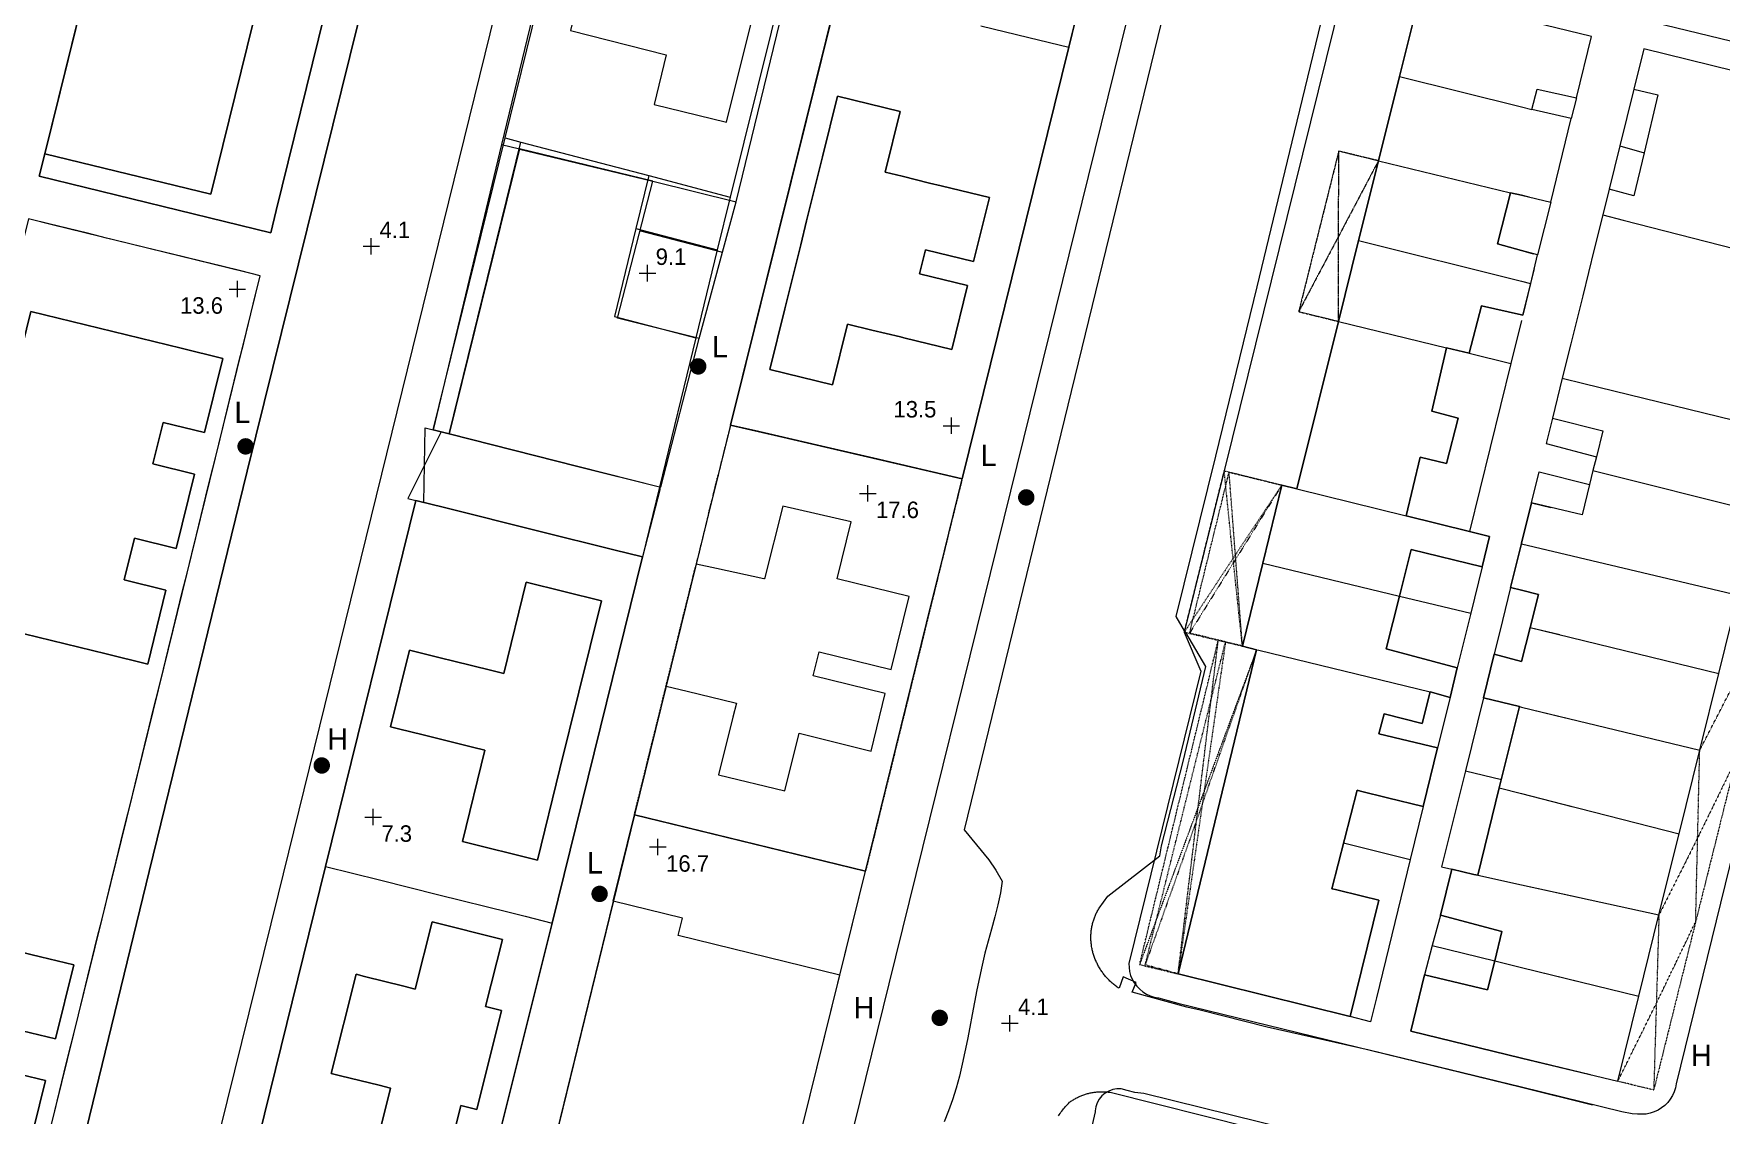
# Model space of a CAD drawing. Header units: millimetres. Extents: x 833924389 to 835767163, y 817400000 to 818811854.
# Drawn here: x 835309714 to 835412116, y 818606312 to 818671952 of the extents above; entities that cross this region are included whole.
import ezdxf
from ezdxf.enums import TextEntityAlignment as Align

# ---------------------------------------------------------------- set-up
doc = ezdxf.new("R2010")
doc.units = ezdxf.units.MM
doc.header["$LTSCALE"] = 10
doc.header["$MEASUREMENT"] = 0
for name, pattern in [('11NW24B$0$DGN Style 2', [9.40185, 5.64111, -3.76074]), ('11NW24B$0$DGN Style 5', [6.581295, 2.820555, -3.76074]), ('11nw24b$1$DGN Style 5', [1.174922, 0.503538, -0.671384])]:
    doc.linetypes.add(name, pattern=pattern)
doc.layers.add('01_Base_Plan', color=5, linetype='Continuous', lineweight=5)
doc.styles.add('11nw24b$0$Style-ENGINEERING', font='ENGINEERING.shx')
doc.styles.add('11nw24b$0$Style-WORKING', font='WORKING.shx')

# ---------------------------------------------------------------- blocks, each defined once
blk = doc.blocks.new('11nw24b$0$SPOTHT')
at = {"layer": '01_Base_Plan', "linetype": 'Continuous', "lineweight": 13}
for p, q in [((-0.5, 0), (0.5, 0)), ((0, -0.5), (0, 0.5))]:
    blk.add_line(p, q, dxfattribs=at)
blk = doc.blocks.new('11nw24b$0$UTILP')
at = {"layer": '01_Base_Plan', "linetype": 'Continuous', "lineweight": 13}
h = blk.add_hatch(color=256, dxfattribs=at)
edge = h.paths.add_edge_path()
edge.add_arc((0, 0), 0.5, 0, 360)
blk = doc.blocks.new('11nw24b$0$UTIFH')
at = {"layer": '01_Base_Plan', "linetype": 'Continuous', "lineweight": 13}
h = blk.add_hatch(color=256, dxfattribs=at)
edge = h.paths.add_edge_path()
edge.add_arc((0, 0), 0.5, 0, 360)

msp = doc.modelspace()

# ---------------------------------------------------------------- linework, layer by layer
at = {"layer": '01_Base_Plan', "linetype": 'Continuous'}
for p, q in [((835314088, 818679666), (835310381, 818664664)), ((835372534, 818671128), (835374643, 818679871)), ((835358533, 818674535), (835351992, 818648204)), ((835366052, 818644943), (835372534, 818671128)), ((835392582, 818669348), (835391312, 818664240)), ((835406806, 818668585), (835405959, 818665155)), ((835403328, 818668071), (835403016, 818666804)), ((835405959, 818665155), (835405309, 818662525)), ((835405959, 818665155), (835407430, 818664728)), ((835339190, 818664957), (835347273, 818662995)), ((835391312, 818664240), (835390108, 818659401)), ((835391312, 818664240), (835399329, 818662305)), ((835364080, 818662893), (835362404, 818663301)), ((835347273, 818662995), (835352332, 818661743)), ((835401766, 818661729), (835400972, 818658524)), ((835346530, 818659994), (835351505, 818658687)), ((835390108, 818659401), (835388891, 818654495)), ((835360572, 818653970), (835362302, 818653549)), ((835388891, 818654495), (835386362, 818644334)), ((835388891, 818654495), (835395449, 818652895)), ((835400000, 818654557), (835399355, 818651942)), ((835396827, 818652558), (835399355, 818651942)), ((835399355, 818651942), (835396841, 818641737)), ((835404333, 818645435), (835414388, 818642930)), ((835347730, 818644350), (835346653, 818640205)), ((835386362, 818644334), (835392998, 818642690)), ((835351138, 818639492), (835349908, 818639758)), ((835354009, 818638872), (835351138, 818639492)), ((835384292, 818639820), (835392592, 818637825)), ((835397600, 818639592), (835396913, 818636787)), ((835392592, 818637825), (835396913, 818636787)), ((835411961, 818633118), (835413136, 818637870)), ((835396913, 818636787), (835396096, 818633474)), ((835400519, 818635925), (835411961, 818633118)), ((835334464, 818634062), (835332996, 818634427)), ((835335128, 818633897), (835334464, 818634062)), ((835337511, 818633305), (835335128, 818633897)), ((835410809, 818628463), (835411961, 818633118)), ((835349372, 818632048), (835352274, 818631338)), ((835395659, 818631673), (835394907, 818628605)), ((835399865, 818631117), (835398648, 818626177)), ((835331839, 818629768), (835333338, 818629396)), ((835333338, 818629396), (835333998, 818629232)), ((835333998, 818629232), (835336336, 818628651)), ((835409554, 818623388), (835410809, 818628463)), ((835396589, 818627225), (835398775, 818626692)), ((835398648, 818626177), (835397344, 818620880)), ((835390229, 818625991), (835391868, 818625582)), ((835346160, 818624553), (835340161, 818600000)), ((835394033, 818625042), (835393247, 818621834)), ((835408336, 818618466), (835409554, 818623388)), ((835389194, 818622848), (835393247, 818621834)), ((835354962, 818600000), (835360191, 818621125)), ((835390345, 818619613), (835388708, 818620009)), ((835395078, 818618450), (835394566, 818616622)), ((835407118, 818613541), (835408336, 818618466)), ((835394566, 818616622), (835394103, 818614840)), ((835394566, 818616622), (835398367, 818615689)), ((835332181, 818614144), (835329782, 818614742)), ((835328332, 818608713), (835330674, 818608129))]:
    msp.add_line(p, q, dxfattribs=at)
at = {"layer": '01_Base_Plan', "linetype": '11nw24b$1$DGN Style 5'}
for p, q in [((835388903, 818664825), (835386475, 818655085)), ((835388897, 818659666), (835388903, 818664825)), ((835391312, 818664240), (835388897, 818659666)), ((835391312, 818664240), (835388903, 818664825)), ((835388897, 818659666), (835386475, 818655085)), ((835388891, 818654495), (835388897, 818659666)), ((835386475, 818655085), (835388891, 818654495)), ((835379854, 818635576), (835382249, 818645345)), ((835382249, 818645345), (835385454, 818644559)), ((835383059, 818634790), (835379854, 818635576)), ((835376821, 818615458), (835381591, 818635128)), ((835410809, 818628463), (835413081, 818632869)), ((835410683, 818623146), (835410809, 818628463)), ((835413027, 818627952), (835410563, 818618056)), ((835413027, 818627952), (835410683, 818623146)), ((835410683, 818623146), (835408336, 818618466)), ((835410563, 818618056), (835410683, 818623146)), ((835410563, 818618056), (835408019, 818607840)), ((835408336, 818618466), (835408177, 818613099)), ((835408177, 818613099), (835410563, 818618056)), ((835376821, 818615458), (835379154, 818614892)), ((835405839, 818608373), (835408177, 818613099)), ((835408177, 818613099), (835408019, 818607840)), ((835408019, 818607840), (835405839, 818608373))]:
    msp.add_line(p, q, dxfattribs=at)
at = {"layer": '01_Base_Plan', "linetype": 'Continuous', "flags": 128}
for points in [[(835390386, 818750000), (835392265, 818749542), (835392505, 818749457), (835392740, 818749360), (835392971, 818749252), (835393195, 818749132), (835393413, 818749000), (835393624, 818748858), (835393931, 818748622), (835394065, 818748406), (835394176, 818748178), (835394262, 818747939), (835394322, 818747693), (835394357, 818747442), (835394365, 818747188), (835394346, 818746935), (835394301, 818746686), (835394160, 818746264), (835368987, 818644182), (835361610, 818614281)], [(835389455, 818719044), (835366183, 818623643), (835367664, 818621819), (835368101, 818621179), (835368479, 818620525), (835368373, 818619805), (835368222, 818619079), (835368039, 818618348), (835367839, 818617615), (835367634, 818616882), (835367437, 818616151), (835367259, 818615420), (835367095, 818614680), (835366943, 818613931), (835366798, 818613176), (835366657, 818612419), (835366516, 818611661), (835366371, 818610906), (835366220, 818610156), (835366058, 818609413), (835365882, 818608681), (835365688, 818607961), (835365472, 818607257), (835365232, 818606572), (835364963, 818605907)], [(835311571, 818600000), (835316727, 818621102), (835322666, 818645407), (835336178, 818700000)], [(835336178, 818700000), (835322666, 818645407), (835316727, 818621103)], [(835319701, 818600000), (835324559, 818619732), (835344318, 818700000)], [(835324559, 818619732), (835344318, 818700000)], [(835338312, 818665631), (835344877, 818692284), (835347105, 818691715), (835352919, 818690231), (835353339, 818690124), (835357361, 818689146), (835358625, 818688839), (835351966, 818662043)], [(835352332, 818661743), (835358763, 818688187), (835344495, 818691659), (835338105, 818665221)], [(835345057, 818676293), (835343410, 818676713), (835342286, 818672150), (835348100, 818670665), (835347359, 818667656), (835351755, 818666582), (835355854, 818683080), (835351424, 818684162), (835350683, 818681152), (835344869, 818682636), (835343745, 818678073), (835345438, 818677640)], [(835347359, 818667656), (835351755, 818666582), (835355854, 818683080), (835351424, 818684162), (835350683, 818681152), (835344869, 818682636), (835343745, 818678073), (835345438, 818677640)], [(835310381, 818664664), (835314088, 818679666)], [(835314088, 818679666), (835319545, 818678289), (835324134, 818677158), (835320450, 818662206), (835310381, 818664664)], [(835314088, 818679666), (835310381, 818664664), (835320450, 818662206)], [(835320450, 818662206), (835324134, 818677158), (835319545, 818678289), (835314088, 818679666)], [(835374643, 818679871), (835372534, 818671128)], [(835328450, 818677535), (835328115, 818676176), (835324433, 818661233), (835324098, 818659874), (835310045, 818663305), (835310381, 818664664)], [(835310381, 818664664), (835310045, 818663305), (835324098, 818659874), (835324433, 818661233), (835328115, 818676176), (835328450, 818677535)], [(835345057, 818676293), (835343410, 818676713), (835342286, 818672150), (835348100, 818670665), (835347359, 818667656)], [(835367190, 818672428), (835370105, 818671719), (835372534, 818671128), (835366052, 818644943), (835363616, 818645508), (835360693, 818646186), (835357284, 818646977), (835353453, 818647865), (835351992, 818648204), (835358533, 818674535)], [(835375570, 818614016), (835375517, 818614052), (835375464, 818614089), (835375412, 818614126), (835375361, 818614165), (835375310, 818614204), (835375260, 818614245), (835375211, 818614286), (835375162, 818614328), (835375114, 818614370), (835375067, 818614414), (835375020, 818614458), (835374975, 818614503), (835374930, 818614548), (835374885, 818614595), (835374842, 818614642), (835374799, 818614690), (835374757, 818614738), (835374716, 818614787), (835374676, 818614837), (835374637, 818614887), (835374598, 818614938), (835374561, 818614989), (835374524, 818615041), (835374488, 818615094), (835374454, 818615147), (835374420, 818615201), (835374386, 818615255), (835374354, 818615310), (835374323, 818615365), (835374293, 818615421), (835374264, 818615477), (835374235, 818615534), (835374208, 818615591), (835374182, 818615648), (835374157, 818615706), (835374132, 818615764), (835374109, 818615822), (835374087, 818615881), (835374066, 818615940), (835374045, 818616000), (835374026, 818616059), (835374008, 818616119), (835373991, 818616179), (835373975, 818616240), (835373960, 818616300), (835373946, 818616361), (835373934, 818616422), (835373922, 818616483), (835373911, 818616544), (835373902, 818616606), (835373893, 818616667), (835373886, 818616729), (835373880, 818616790), (835373874, 818616852), (835373870, 818616913), (835373867, 818616975), (835373865, 818617036), (835373864, 818617098), (835373865, 818617159), (835373866, 818617221), (835373868, 818617282), (835373872, 818617343), (835373877, 818617404), (835373882, 818617465), (835373889, 818617526), (835373897, 818617587), (835373906, 818617647), (835373916, 818617707), (835373927, 818617767), (835373940, 818617827), (835373953, 818617886), (835373967, 818617945), (835373983, 818618004), (835373999, 818618062), (835374017, 818618120), (835374035, 818618178), (835374055, 818618235), (835374076, 818618292), (835374097, 818618349), (835374120, 818618405), (835374144, 818618461), (835374169, 818618516), (835374194, 818618570), (835374221, 818618625), (835374249, 818618678), (835374278, 818618731), (835374307, 818618784), (835374338, 818618836), (835374370, 818618887), (835374890, 818619601), (835378057, 818622057), (835378143, 818622655), (835379463, 818627783), (835380830, 818633546), (835379618, 818635613), (835379571, 818635693), (835379554, 818635722), (835379045, 818636590), (835381439, 818646321), (835383952, 818656592), (835386223, 818665969), (835388330, 818674681)], [(835389102, 818674314), (835381956, 818645427), (835381956, 818645426), (835379533, 818635634), (835380526, 818633259), (835376157, 818615523), (835376202, 818615040), (835376270, 818614796), (835376368, 818614562), (835376495, 818614342), (835376648, 818614139), (835376824, 818613957), (835377023, 818613798), (835377239, 818613665), (835377470, 818613559), (835377713, 818613482), (835377963, 818613436), (835379139, 818613120), (835400000, 818608009)], [(835392582, 818669348), (835393816, 818674312), (835399703, 818672884)], [(835400629, 818667363), (835400942, 818668584), (835403328, 818668071), (835404242, 818671783), (835400000, 818672812), (835393816, 818674312), (835392582, 818669348)], [(835404746, 818673440), (835421281, 818669443)], [(835367190, 818672428), (835370105, 818671719), (835372534, 818671128)], [(835418019, 818657609), (835420030, 818665734), (835418333, 818668336), (835407410, 818671029), (835406806, 818668585), (835408271, 818668243), (835407430, 818664728), (835406806, 818662119), (835405309, 818662525), (835404923, 818660963)], [(835391312, 818664240), (835392582, 818669348)], [(835392582, 818669348), (835400000, 818667518)], [(835392582, 818669348), (835400000, 818667518), (835400629, 818667363)], [(835360572, 818653970), (835359103, 818654327), (835358190, 818650638), (835354373, 818651567), (835355289, 818655255), (835356254, 818659137), (835356615, 818660593), (835357580, 818664475), (835358496, 818668163)], [(835362404, 818663301), (835361386, 818663549), (835362299, 818667237), (835358496, 818668163), (835357580, 818664475), (835356615, 818660593), (835356254, 818659137), (835355289, 818655255), (835354373, 818651567), (835358190, 818650638), (835359103, 818654327), (835360572, 818653970)], [(835358496, 818668163), (835362299, 818667238), (835361386, 818663549), (835362404, 818663301)], [(835399329, 818662305), (835400000, 818662147), (835401766, 818661729), (835403016, 818666804), (835400629, 818667363)], [(835400000, 818667518), (835400080, 818667498)], [(835423676, 818666502), (835409384, 818608227), (835409336, 818607979), (835409259, 818607737), (835409154, 818607507), (835409023, 818607290), (835408868, 818607091), (835408691, 818606911), (835408495, 818606753), (835408281, 818606620), (835408052, 818606514), (835407809, 818606435), (835407557, 818606385), (835407038, 818606374), (835406702, 818606396), (835406092, 818606516), (835400000, 818608009), (835390760, 818610272), (835384559, 818611654), (835380493, 818612681), (835379686, 818612869), (835376373, 818613786), (835376602, 818614368), (835375821, 818614722), (835375570, 818614016)], [(835334918, 818647675), (835333949, 818647921), (835338312, 818665631)], [(835338105, 818665221), (835333949, 818647921), (835334918, 818647675)], [(835334918, 818647675), (835339279, 818665377), (835347033, 818663340), (835346253, 818660133), (835344952, 818654788), (835349886, 818653491), (835347681, 818644431), (835342738, 818645687), (835334918, 818647675)], [(835338105, 818665221), (835339182, 818664959), (835339190, 818664957)], [(835338312, 818665631), (835339279, 818665377)], [(835334918, 818647675), (835342738, 818645687), (835347767, 818644426), (835350095, 818653448), (835345130, 818654698), (835347273, 818662995), (835339182, 818664960), (835334918, 818647675)], [(835390108, 818659401), (835391312, 818664240)], [(835391312, 818664240), (835399329, 818662305)], [(835347033, 818663340), (835351966, 818662043)], [(835362404, 818663301), (835364080, 818662893)], [(835351966, 818662043), (835351186, 818658836)], [(835364080, 818662893), (835364787, 818662721), (835367702, 818662012), (835366741, 818658129), (835363826, 818658838), (835363465, 818657382), (835366380, 818656673), (835365419, 818652790), (835362504, 818653500), (835362302, 818653549)], [(835362302, 818653549), (835362504, 818653499), (835365419, 818652790), (835366380, 818656673), (835363465, 818657382), (835363826, 818658838), (835366741, 818658129), (835367702, 818662012), (835364787, 818662721), (835364080, 818662893)], [(835399329, 818662305), (835398529, 818659197), (835400000, 818658792)], [(835400551, 818656796), (835400972, 818658524), (835400000, 818658792), (835398529, 818659197), (835399329, 818662305)], [(835400000, 818662147), (835399329, 818662305)], [(835400461, 818662038), (835400000, 818662147)], [(835350095, 818653448), (835351505, 818658687), (835352332, 818661743)], [(835309371, 818600000), (835313110, 818615201), (835315355, 818624329), (835317600, 818633457), (835323456, 818657268), (835322484, 818657506), (835310829, 818660362), (835309404, 818660711), (835303509, 818636911), (835301249, 818627786), (835298989, 818618662), (835294367, 818600000)], [(835310705, 818605425), (835310992, 818606590), (835311279, 818607755), (835311565, 818608920), (835311852, 818610086), (835312138, 818611251), (835312425, 818612416), (835312712, 818613581), (835312998, 818614747), (835313285, 818615912), (835313571, 818617077), (835313858, 818618243), (835314144, 818619408), (835314431, 818620573), (835314718, 818621738), (835315004, 818622904), (835315291, 818624069), (835315577, 818625234), (835315864, 818626399), (835316151, 818627565), (835316437, 818628730), (835316724, 818629895), (835317010, 818631061), (835317297, 818632226), (835317583, 818633391), (835317870, 818634556), (835318157, 818635722), (835318443, 818636887), (835318730, 818638052), (835319016, 818639218), (835319303, 818640383), (835319590, 818641548), (835319876, 818642713), (835320163, 818643879), (835320449, 818645044), (835320736, 818646209), (835321022, 818647374), (835321309, 818648540), (835321596, 818649705), (835321882, 818650870), (835322169, 818652036), (835322455, 818653201), (835322742, 818654366), (835323029, 818655531), (835323315, 818656697), (835323456, 818657268), (835322290, 818657553), (835321125, 818657839), (835319959, 818658125), (835318794, 818658410), (835317628, 818658696), (835316463, 818658982), (835315297, 818659267), (835314131, 818659553), (835312966, 818659839), (835311800, 818660124), (835310635, 818660410), (835309469, 818660696)], [(835346253, 818660133), (835351186, 818658836)], [(835404923, 818660963), (835404410, 818658885), (835403709, 818656047), (835402987, 818653124), (835402472, 818651039)], [(835404923, 818660963), (835404928, 818660961), (835406174, 818660642), (835418019, 818657609)], [(835388891, 818654495), (835390108, 818659401)], [(835390108, 818659401), (835400000, 818656934)], [(835390108, 818659401), (835400000, 818656934), (835400551, 818656796)], [(835351186, 818658836), (835349886, 818653491)], [(835400000, 818658792), (835400702, 818658599)], [(835400000, 818656934), (835400550, 818656797)], [(835400766, 818657681), (835400550, 818656797)], [(835395449, 818652895), (835396827, 818652558), (835397567, 818655442), (835400000, 818654889), (835400078, 818654871), (835400551, 818656796)], [(835400550, 818656797), (835400078, 818654871), (835400000, 818654889)], [(835304973, 818636552), (835309535, 818655099), (835318665, 818652862), (835321190, 818652243), (835320084, 818647747), (835317559, 818648366), (835316938, 818645841), (835319463, 818645222), (835318355, 818640716), (835315830, 818641335), (835315209, 818638810), (835317734, 818638191), (835316628, 818633695), (835314103, 818634314), (835304973, 818636552)], [(835304973, 818636552), (835314103, 818634314), (835316628, 818633695), (835317734, 818638191), (835315209, 818638810), (835315830, 818641335), (835318355, 818640716), (835319463, 818645222), (835316938, 818645841), (835317559, 818648366), (835320084, 818647747), (835321190, 818652243), (835318665, 818652862), (835309535, 818655099), (835304973, 818636552)], [(835400000, 818654889), (835397567, 818655442), (835396827, 818652558), (835395449, 818652895)], [(835362302, 818653549), (835360572, 818653970)], [(835386362, 818644334), (835388891, 818654495)], [(835388891, 818654495), (835395449, 818652895)], [(835400000, 818654557), (835399355, 818651942)], [(835334918, 818647675), (835347767, 818644426), (835350095, 818653448)], [(835395449, 818652895), (835394558, 818649046), (835396147, 818648630), (835395438, 818645875), (835393836, 818646250), (835392998, 818642690)], [(835392998, 818642690), (835393836, 818646250), (835395438, 818645875), (835396147, 818648630), (835394558, 818649046), (835395449, 818652895)], [(835396827, 818652558), (835399355, 818651942)], [(835399355, 818651942), (835396841, 818641737)], [(835402472, 818651039), (835401875, 818648624), (835404927, 818647854), (835404537, 818646266), (835404333, 818645435)], [(835402472, 818651039), (835403785, 818650719), (835415602, 818647837)], [(835351992, 818648204), (835351244, 818645174), (835350882, 818643707), (835350669, 818642843), (835349908, 818639758), (835349870, 818639605), (835348085, 818632362), (835346160, 818624553)], [(835351992, 818648204), (835354915, 818647526), (835366052, 818644943)], [(835401875, 818648624), (835401496, 818647088), (835404537, 818646266)], [(835401504, 818647122), (835401496, 818647088), (835401507, 818647085)], [(835360191, 818621125), (835363895, 818636174), (835364976, 818640567), (835366052, 818644943)], [(835404333, 818645435), (835404124, 818644586), (835403673, 818642749), (835400604, 818643479), (835400000, 818641033), (835399993, 818641004)], [(835400604, 818643479), (835401068, 818645355), (835401638, 818645212)], [(835400604, 818643479), (835401068, 818645355), (835404124, 818644586)], [(835327420, 818621411), (835332891, 818643623), (835334637, 818643189), (835340363, 818641767), (835344925, 818640634), (835346653, 818640205), (835341182, 818617980)], [(835341182, 818617980), (835346653, 818640205), (835344925, 818640634), (835340363, 818641767), (835334637, 818643189), (835332891, 818643623), (835327420, 818621411)], [(835347681, 818644431), (835346653, 818640205)], [(835384292, 818639820), (835385454, 818644559), (835386362, 818644334)], [(835386362, 818644334), (835385454, 818644559), (835384292, 818639820)], [(835386362, 818644334), (835392998, 818642690)], [(835352274, 818631338), (835352349, 818631320), (835352138, 818630466), (835351276, 818626970), (835355294, 818626000), (835356156, 818629496), (835360525, 818628418), (835361387, 818631914), (835357017, 818632991), (835357377, 818634447), (835361746, 818633370), (835362835, 818637788), (835358466, 818638865), (835359318, 818642321), (835355166, 818643289), (835354056, 818638862), (835354009, 818638872)], [(835392998, 818642690), (835396841, 818641737), (835398053, 818641437), (835397600, 818639592), (835393307, 818640654), (835392592, 818637825)], [(835392592, 818637825), (835393307, 818640654), (835397600, 818639592), (835398053, 818641437), (835396841, 818641737), (835392998, 818642690)], [(835400000, 818641033), (835400604, 818643479), (835401778, 818643199)], [(835400000, 818638172), (835399333, 818638333), (835399993, 818641004)], [(835399993, 818641004), (835399333, 818638333), (835400000, 818638172), (835401020, 818637925), (835400519, 818635925)], [(835399993, 818641004), (835400000, 818641033)], [(835399993, 818641004), (835400000, 818641003)], [(835399993, 818641004), (835400000, 818641003), (835413136, 818637870)], [(835400000, 818641003), (835401965, 818640534)], [(835349908, 818639758), (835349870, 818639605), (835348085, 818632362), (835349372, 818632048)], [(835383923, 818634563), (835383059, 818634790), (835384292, 818639820)], [(835384292, 818639820), (835383059, 818634790), (835383923, 818634563)], [(835384292, 818639820), (835392592, 818637825)], [(835397600, 818639592), (835396913, 818636787)], [(835339598, 818638660), (835344160, 818637527), (835342796, 818631992), (835341648, 818627331), (835340285, 818621797), (835335724, 818622930), (835337087, 818628464), (835336336, 818628651)], [(835336336, 818628651), (835337087, 818628464), (835335724, 818622930), (835340285, 818621797), (835341648, 818627331), (835342796, 818631992), (835344160, 818637527), (835339598, 818638660), (835338235, 818633125), (835337511, 818633305)], [(835337511, 818633305), (835338235, 818633125), (835339598, 818638660)], [(835392592, 818637825), (835391779, 818634611), (835396096, 818633474), (835395659, 818631673), (835394445, 818632011)], [(835394445, 818632011), (835395659, 818631673), (835396096, 818633474), (835391779, 818634611), (835392592, 818637825)], [(835392592, 818637825), (835396913, 818636787)], [(835399333, 818638333), (835398840, 818636337), (835398334, 818634287)], [(835399333, 818638333), (835398840, 818636337)], [(835400519, 818635925), (835401020, 818637925), (835400000, 818638172)], [(835396913, 818636787), (835396096, 818633474)], [(835400519, 818635925), (835400001, 818633859), (835400000, 818633859), (835398334, 818634287), (835397681, 818631646), (835399865, 818631117)], [(835398840, 818636337), (835398334, 818634287)], [(835400000, 818633859), (835400001, 818633859), (835400519, 818635925)], [(835400519, 818635925), (835402318, 818635483)], [(835331839, 818629768), (835331361, 818629887), (835332509, 818634548), (835332996, 818634427)], [(835332996, 818634427), (835332509, 818634548), (835331361, 818629887), (835331839, 818629768)], [(835332996, 818634427), (835334464, 818634062)], [(835390345, 818619613), (835391332, 818619375), (835389589, 818612300), (835379154, 818614892), (835383923, 818634563)], [(835383923, 818634563), (835379154, 818614892), (835389589, 818612300), (835391332, 818619375), (835390345, 818619613)], [(835383923, 818634563), (835384056, 818634530)], [(835383923, 818634563), (835384056, 818634530), (835394445, 818632011)], [(835384056, 818634530), (835394445, 818632011)], [(835334464, 818634062), (835335128, 818633897)], [(835335128, 818633897), (835337511, 818633305)], [(835399865, 818631117), (835397681, 818631646), (835398334, 818634287), (835400000, 818633859)], [(835394445, 818632011), (835393971, 818630095), (835391659, 818630683), (835391342, 818629462), (835394907, 818628605), (835394033, 818625042), (835391868, 818625582)], [(835391868, 818625582), (835394033, 818625042), (835394907, 818628605), (835391342, 818629462), (835391659, 818630683), (835393971, 818630095), (835394445, 818632011)], [(835395659, 818631673), (835394907, 818628605)], [(835397681, 818631646), (835396589, 818627225), (835396270, 818625931), (835395149, 818621394), (835395763, 818621249)], [(835397681, 818631646), (835396589, 818627225), (835396270, 818625931), (835395149, 818621394), (835395763, 818621249)], [(835398648, 818626177), (835399865, 818631117)], [(835399865, 818631117), (835400000, 818631085)], [(835399865, 818631117), (835400000, 818631085), (835410809, 818628463)], [(835400000, 818631085), (835402671, 818630437)], [(835333338, 818629396), (835331839, 818629768)], [(835333998, 818629232), (835333338, 818629396)], [(835336336, 818628651), (835333998, 818629232)], [(835396589, 818627225), (835398775, 818626692)], [(835397344, 818620880), (835398648, 818626177)], [(835398648, 818626177), (835400000, 818625831)], [(835398648, 818626177), (835400000, 818625831), (835409554, 818623388)], [(835390229, 818625991), (835390015, 818626044), (835388479, 818620064), (835388708, 818620009)], [(835388708, 818620009), (835388479, 818620064), (835390015, 818626044), (835390229, 818625991)], [(835391868, 818625582), (835390229, 818625991)], [(835400000, 818625831), (835403047, 818625052)], [(835344879, 818619307), (835346160, 818624553)], [(835360191, 818621125), (835346160, 818624553)], [(835346160, 818624553), (835349075, 818623841), (835360191, 818621125)], [(835394033, 818625042), (835393247, 818621834)], [(835389194, 818622848), (835393247, 818621834)], [(835316727, 818621103), (835311571, 818600000)], [(835323047, 818603657), (835327420, 818621411)], [(835327420, 818621411), (835323047, 818603657), (835336692, 818600002), (835341182, 818617980)], [(835327420, 818621411), (835330703, 818620593), (835334293, 818619698), (835338563, 818618633), (835339533, 818618391), (835341182, 818617980)], [(835327420, 818621411), (835330703, 818620593), (835334293, 818619698), (835338563, 818618633), (835339533, 818618391), (835341182, 818617980)], [(835358629, 818614815), (835360191, 818621125)], [(835393247, 818621834), (835391189, 818613445), (835390833, 818611991), (835389589, 818612300)], [(835393247, 818621834), (835391189, 818613445), (835390833, 818611991), (835389589, 818612300)], [(835398367, 818615689), (835398803, 818617460), (835395078, 818618450), (835395763, 818621249), (835397110, 818620931), (835397344, 818620880)], [(835397344, 818620880), (835397110, 818620931), (835395763, 818621249), (835395078, 818618450), (835398803, 818617460), (835398367, 818615689)], [(835397344, 818620880), (835400000, 818620297)], [(835397344, 818620880), (835400000, 818620297), (835408336, 818618466)], [(835400000, 818620297), (835403432, 818619543)], [(835319701, 818600000), (835324559, 818619732)], [(835354962, 818600000), (835358629, 818614815), (835348818, 818617213), (835349082, 818618280), (835344879, 818619307), (835340161, 818600000)], [(835354962, 818600000), (835358629, 818614815), (835348818, 818617213), (835349082, 818618280), (835344879, 818619307), (835340161, 818600000)], [(835388708, 818620009), (835390345, 818619613)], [(835296008, 818600000), (835300484, 818618296), (835309613, 818616058), (835312139, 818615439), (835311038, 818610942), (835308513, 818611561), (835307895, 818609035), (835310421, 818608416), (835309318, 818603909), (835306793, 818604528), (835306175, 818602003), (835308700, 818601384), (835308362, 818600000)], [(835308362, 818600000), (835308700, 818601384), (835306175, 818602003), (835306793, 818604528), (835309318, 818603909), (835310421, 818608416), (835307895, 818609035), (835308513, 818611561), (835311038, 818610942), (835312139, 818615439), (835309613, 818616058), (835300484, 818618296), (835296008, 818600000)], [(835333881, 818618048), (835338151, 818616984), (835337133, 818612909), (835338103, 818612667), (835336601, 818606652), (835335631, 818606894), (835334613, 818602819), (835330344, 818603883), (835331362, 818607958), (835330674, 818608129)], [(835330674, 818608129), (835331362, 818607958), (835330344, 818603883), (835334613, 818602819), (835335631, 818606894), (835336601, 818606652), (835338103, 818612667), (835337133, 818612909), (835338151, 818616984), (835333881, 818618048), (835332864, 818613973), (835332181, 818614144)], [(835332181, 818614144), (835332864, 818613973), (835333881, 818618048)], [(835341182, 818617980), (835336692, 818600000)], [(835395078, 818618450), (835394566, 818616622)], [(835394566, 818616622), (835394103, 818614840)], [(835394566, 818616622), (835398367, 818615689)], [(835400000, 818609785), (835393287, 818611409), (835394103, 818614840), (835397933, 818613927), (835398367, 818615689)], [(835398367, 818615689), (835397933, 818613927), (835394103, 818614840), (835393287, 818611409), (835400000, 818609785), (835405839, 818608373), (835407118, 818613541)], [(835398367, 818615689), (835400000, 818615288)], [(835398367, 818615689), (835400000, 818615288), (835407118, 818613541)], [(835400000, 818615288), (835403795, 818614357)], [(835328332, 818608713), (835327772, 818608853), (835329274, 818614868), (835329782, 818614742)], [(835329782, 818614742), (835329274, 818614868), (835327772, 818608853), (835328332, 818608713)], [(835329782, 818614742), (835332181, 818614144)], [(835361610, 818614281), (835358087, 818600000)], [(835404185, 818608773), (835400000, 818609785)], [(835330674, 818608129), (835328332, 818608713)], [(835371900, 818606272), (835371948, 818606345), (835371998, 818606418), (835372049, 818606490), (835372101, 818606562), (835372154, 818606632), (835372209, 818606702), (835372265, 818606770), (835372322, 818606838), (835372380, 818606904), (835372439, 818606970), (835372499, 818607034), (835372562, 818607096), (835372609, 818607130), (835372657, 818607163), (835372705, 818607195), (835372754, 818607226), (835372804, 818607257), (835372854, 818607286), (835372904, 818607315), (835372955, 818607343), (835373007, 818607370), (835373059, 818607396), (835373111, 818607421), (835373164, 818607445), (835373217, 818607468), (835373271, 818607491), (835373324, 818607512), (835373379, 818607533), (835373433, 818607553), (835373488, 818607571), (835373544, 818607589), (835373599, 818607606), (835373655, 818607622), (835373711, 818607636), (835373768, 818607650), (835373824, 818607663), (835373881, 818607675), (835373938, 818607686), (835373995, 818607696), (835374053, 818607705), (835374110, 818607713), (835374168, 818607721), (835374225, 818607727), (835374283, 818607732), (835374341, 818607736), (835374399, 818607739), (835374457, 818607741), (835374515, 818607742), (835374573, 818607742), (835374631, 818607741), (835374689, 818607739), (835374747, 818607736), (835374805, 818607733), (835374863, 818607728), (835374921, 818607722), (835374978, 818607715), (835375036, 818607707), (835383550, 818605566)], [(835396401, 818602862), (835377072, 818607624), (835376536, 818607694), (835376075, 818607818), (835375694, 818607907), (835375438, 818607910), (835375187, 818607867), (835374947, 818607781), (835374727, 818607653), (835374534, 818607489), (835374372, 818607292), (835374249, 818607070), (835374167, 818606829), (835374129, 818606575), (835374116, 818606521)], [(835400000, 818608009), (835404312, 818606952)], [(835374116, 818606521), (835373711, 818604761)]]:
    msp.add_lwpolyline(points, dxfattribs=at)
at = {"layer": '01_Base_Plan', "linetype": '11NW24B$0$DGN Style 5', "flags": 128}
for points in [[(835388903, 818664825), (835386475, 818655085)], [(835388897, 818659666), (835388903, 818664825)], [(835391312, 818664240), (835388897, 818659666)], [(835391312, 818664240), (835388903, 818664825)], [(835388897, 818659666), (835386475, 818655085)], [(835388891, 818654495), (835388897, 818659666)], [(835386475, 818655085), (835388891, 818654495)], [(835379533, 818635634), (835381956, 818645427)], [(835381956, 818645427), (835381956, 818645427), (835385454, 818644559), (835382491, 818640116)], [(835382491, 818640116), (835381956, 818645426), (835381956, 818645427)], [(835382491, 818640116), (835379533, 818635634)], [(835379533, 818635634), (835382030, 818635037), (835383059, 818634790), (835382491, 818640116)], [(835377159, 818615440), (835382030, 818635037), (835380619, 818625173)], [(835380619, 818625173), (835383923, 818634563)], [(835380619, 818625173), (835377159, 818615440)], [(835380619, 818625173), (835379154, 818614892), (835377159, 818615440)]]:
    msp.add_lwpolyline(points, dxfattribs=at)
at = {"layer": '01_Base_Plan', "linetype": '11NW24B$0$DGN Style 2', "flags": 128}
for points in [[(835351992, 818648204), (835351244, 818645174)], [(835350933, 818643915), (835351244, 818645174), (835351280, 818645165)], [(835366052, 818644943), (835364976, 818640567)], [(835350698, 818642834), (835350669, 818642843), (835350882, 818643707)], [(835350669, 818642843), (835349870, 818639605)], [(835364976, 818640567), (835363895, 818636174)], [(835346160, 818624553), (835349870, 818639605)], [(835363895, 818636174), (835360191, 818621125)]]:
    msp.add_lwpolyline(points, dxfattribs=at)
at = {"layer": '01_Base_Plan', "linetype": '11nw24b$1$DGN Style 5', "flags": 128}
for points in [[(835383059, 818634790), (835382654, 818640068), (835382249, 818645345)], [(835385454, 818644559), (835382654, 818640068), (835379854, 818635576)], [(835383923, 818634563), (835380372, 818625010), (835376821, 818615458)], [(835379154, 818614892), (835380372, 818625010), (835381591, 818635128)]]:
    msp.add_lwpolyline(points, dxfattribs=at)
at = {"layer": '01_Base_Plan', "linetype": 'Continuous'}
msp.add_3dface([(835333376, 818643504), (835333464, 818648041), (835334435, 818647801), (835332405, 818643743)], dxfattribs=at)

# ---------------------------------------------------------------- block references
at = {"layer": '01_Base_Plan', "linetype": 'Continuous', "xscale": 1000, "yscale": 1000, "zscale": 1000}
for name, p in [('11nw24b$0$SPOTHT', (835330197, 818659050, 4100)), ('11nw24b$0$SPOTHT', (835346955, 818657420, 9100)), ('11nw24b$0$SPOTHT', (835322068, 818656459, 13600)), ('11nw24b$0$UTILP', (835350034, 818651762)), ('11nw24b$0$SPOTHT', (835365401, 818648161, 13500)), ('11nw24b$0$UTILP', (835322570, 818646908)), ('11nw24b$0$SPOTHT', (835360327, 818644056, 17600)), ('11nw24b$0$UTILP', (835369942, 818643812)), ('11nw24b$0$UTIFH', (835327191, 818627541)), ('11nw24b$0$SPOTHT', (835330310, 818624408, 7300)), ('11nw24b$0$SPOTHT', (835347588, 818622594, 16700)), ('11nw24b$0$UTILP', (835344052, 818619747)), ('11nw24b$0$UTIFH', (835364690, 818612222)), ('11nw24b$0$SPOTHT', (835368942, 818611892, 4100))]:
    msp.add_blockref(name, p, dxfattribs=at)

# ---------------------------------------------------------------- texts
at = {"layer": '01_Base_Plan', "linetype": 'Continuous'}
for s, height, style, p in [('4.1', 1000, '11nw24b$0$Style-ENGINEERING', (835330697, 818659550, 4100)), ('9.1', 1000, '11nw24b$0$Style-ENGINEERING', (835347455, 818657920, 9100)), ('L', 1300, '11nw24b$0$Style-WORKING', (835350880, 818652308)), ('L', 1300, '11nw24b$0$Style-WORKING', (835321895, 818648332)), ('L', 1300, '11nw24b$0$Style-WORKING', (835367173, 818645716)), ('H', 1300, '11nw24b$0$Style-WORKING', (835327526, 818628497)), ('L', 1300, '11nw24b$0$Style-WORKING', (835343279, 818620984)), ('H', 1300, '11nw24b$0$Style-WORKING', (835359477, 818612192)), ('4.1', 1000, '11nw24b$0$Style-ENGINEERING', (835369442, 818612392, 4100)), ('H', 1300, '11nw24b$0$Style-WORKING', (835410281, 818609293))]:
    msp.add_text(s, height=height, dxfattribs=dict(at, style=style)).set_placement(p)
at = {"layer": '01_Base_Plan', "linetype": 'Continuous', "style": '11nw24b$0$Style-ENGINEERING'}
msp.add_text('13.6', height=1000, dxfattribs=at).set_placement((835321198, 818655959, 13600), align=Align.TOP_RIGHT)
msp.add_text('13.5', height=1000, dxfattribs=at).set_placement((835364487, 818648661, 13500), align=Align.RIGHT)
for s, p in [('17.6', (835360827, 818643556, 17600)), ('7.3', (835330810, 818623908, 7300)), ('16.7', (835348088, 818622094, 16700))]:
    msp.add_text(s, height=1000, dxfattribs=at).set_placement(p, align=Align.TOP_LEFT)

doc.saveas('drawing.dxf')
